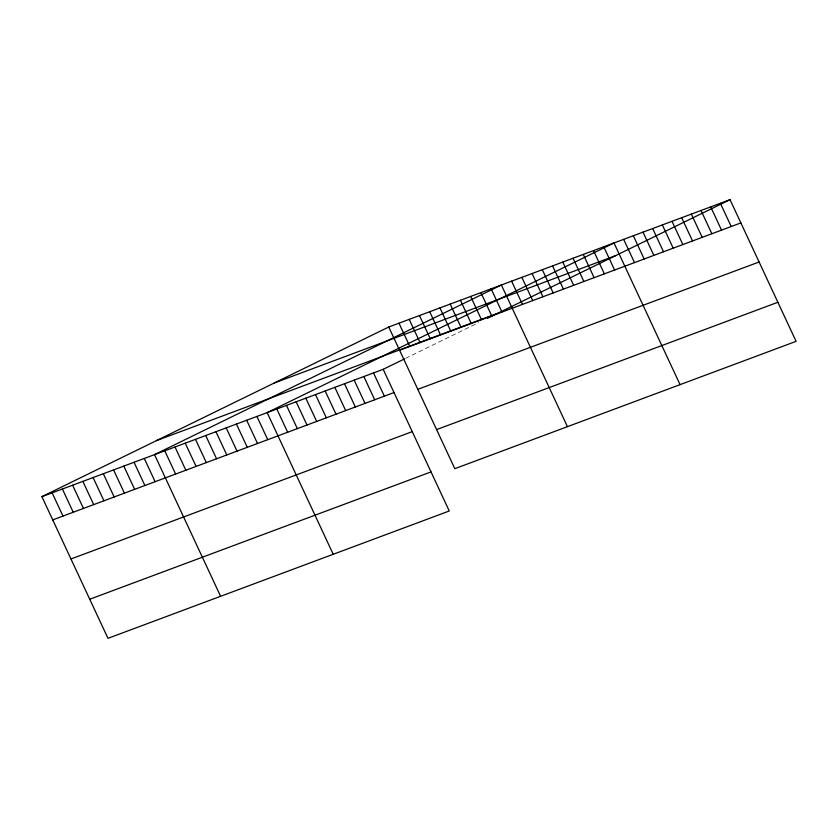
<?xml version="1.0" encoding="UTF-8"?>
<svg xmlns="http://www.w3.org/2000/svg" width="838" height="838" viewBox="0 0 838 838"><rect width="100%" height="100%" fill="white"/><g stroke="black" fill="none" stroke-linecap="round" stroke-linejoin="round"><path stroke-width="0.63" stroke-dasharray="4.19 3.14" d="M405.634 358.339L478.571 322.672"/><path stroke-width="1.26" d="M41.9 496.651L383.186 369.317L449.252 510.991L107.966 638.326L41.9 496.651L388.748 327.009L730.034 199.674L796.1 341.349L454.814 468.683L388.748 327.009M383.186 369.317L404.513 358.894M487.548 318.272L730.034 199.674M274.288 382.987L615.574 255.663M156.36 440.662L497.646 313.339M399.59 350.253L740.876 222.918M52.742 519.895L394.028 392.561M417.806 389.335L759.102 262.001M70.968 558.977L412.254 431.643M436.588 429.601L777.874 302.267M89.739 599.243L431.025 471.909M720.366 203.288L731.207 226.522M710.697 206.892L721.539 230.136M701.029 210.495L711.86 233.739M691.36 214.109L702.192 237.353M681.682 217.712L692.523 240.956M672.013 221.326L682.855 244.57M662.345 224.93L673.186 248.174M652.676 228.533L663.518 251.777M643.008 232.147L653.85 255.391M633.339 235.75L644.171 258.994M623.671 239.364L634.502 262.608M680.058 384.642L614.003 242.968L267.154 412.61L333.21 554.285M603.758 246.791L614.6 270.035M593.524 250.604L604.355 273.848M583.279 254.427L594.121 277.671M573.045 258.251L583.877 281.495M562.801 262.064L573.642 285.308M552.567 265.887L563.408 289.131M542.322 269.71L553.164 292.954M532.088 273.523L542.93 296.767M521.854 277.347L532.685 300.591M511.609 281.17L522.451 304.414M567.441 426.668L501.375 284.983L154.527 454.625L220.593 596.3M491.131 288.806L501.972 312.05M480.897 292.63L491.738 315.874M470.652 296.443L481.494 319.687M460.418 300.266L471.26 323.51M450.184 304.089L461.015 327.333M439.94 307.902L450.781 331.146M429.705 311.726L440.537 334.97M419.461 315.549L430.303 338.793M409.227 319.362L420.058 342.606M398.982 323.185L409.824 346.429M373.518 372.931L384.359 396.165M363.849 376.534L374.691 399.778M354.181 380.138L365.012 403.382M344.512 383.752L355.343 406.996M334.844 387.355L345.675 410.599M325.165 390.969L336.007 414.202M315.497 394.572L326.338 417.816M305.828 398.176L316.67 421.42M296.16 401.79L307.001 425.034M286.491 405.393L297.333 428.637M276.823 409.007L287.654 432.24M256.91 416.434L267.751 439.678M246.676 420.247L257.507 443.491M236.431 424.07L247.273 447.314M226.197 427.893L237.039 451.137M215.953 431.706L226.794 454.95M205.719 435.53L216.56 458.774M195.484 439.353L206.316 462.597M185.24 443.166L196.082 466.41M175.006 446.989L185.837 470.233M164.761 450.813L175.603 474.057M144.283 458.449L155.124 481.693M134.049 462.272L144.89 485.516M123.804 466.085L134.646 489.329M113.57 469.909L124.412 493.153M103.336 473.732L114.167 496.976M93.091 477.545L103.933 500.789M82.857 481.368L93.688 504.612M72.613 485.192L83.454 508.436M62.379 489.004L73.22 512.248M52.134 492.828L62.976 516.072"/></g></svg>
